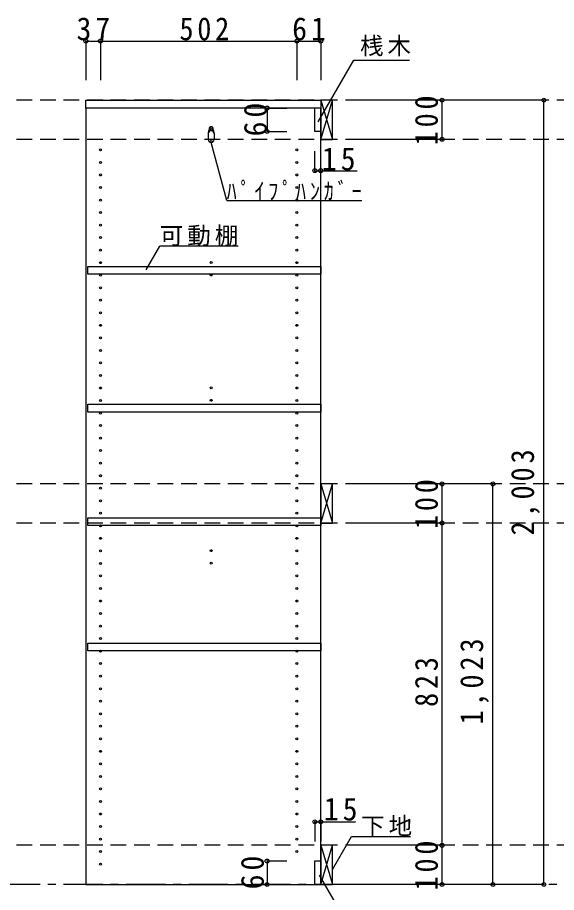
# Model space of a CAD drawing. Units: millimetres at full size, sheet at 1:20; details may follow other scales. Extents: x -8210 to 8210, y -2932 to 2722.
# Drawn here: x 3425 to 4803, y -1732 to 503 of the extents above; entities that cross this region are included whole.
import ezdxf

# ---------------------------------------------------------------- set-up
doc = ezdxf.new("R2010")
doc.units = ezdxf.units.MM
doc.header["$LTSCALE"] = 20
doc.header["$PDMODE"] = 32
doc.header["$PDSIZE"] = 10
doc.linetypes.add('CHAIN1', pattern=[8, 5, -1, 1, -1])
doc.linetypes.add('DASHED2', pattern=[3, 2, -1])
for name, color, linetype in [('0-2_本体', 2, 'Continuous'), ('0-4_可動棚', 3, 'Continuous'), ('0-5', 4, 'Continuous'), ('0-6_ﾊﾟｲﾌﾟﾊﾝｶﾞｰ', 7, 'Continuous'), ('0-7_桟木・巾木', 2, 'Continuous'), ('0-8_引き出し', 3, 'Continuous'), ('0-A_文字', 7, 'Continuous'), ('0-B_寸法', 7, 'Continuous')]:
    doc.layers.add(name, color=color, linetype=linetype)
doc.styles.add('ＭＳ ゴシック', font='')
doc.styles.get('ＭＳ ゴシック').set_extended_font_data('MS Gothic')

msp = doc.modelspace()

# ---------------------------------------------------------------- linework, layer by layer
at = {"layer": '0-2_本体'}
for p, q in [((3600.33, 271.73), (3600.33, 291.73)), ((3600.33, 291.73), (4200.33, 291.73)), ((4200.33, 291.73), (4200.33, 271.73)), ((4200.33, 271.73), (3600.33, 271.73))]:
    msp.add_line(p, q, dxfattribs=at)
at = {"layer": '0-4_可動棚', "color": 2}
for p, q in [((3605.33, -132.77), (4200.33, -132.77)), ((4200.33, -132.77), (4200.33, -152.77)), ((3605.33, -484.77), (4200.33, -484.77)), ((4200.33, -484.77), (4200.33, -504.77)), ((3605.33, -774.77), (4200.33, -774.77)), ((4200.33, -774.77), (4200.33, -794.77)), ((3605.33, -1094.77), (4200.33, -1094.77)), ((4200.33, -1094.77), (4200.33, -1114.77))]:
    msp.add_line(p, q, dxfattribs=at)
for points in [[(4200.33, -152.77), (3605.33, -152.77), (3605.33, -132.77)], [(4200.33, -504.77), (3605.33, -504.77), (3605.33, -484.77)], [(4200.33, -794.77), (3605.33, -794.77), (3605.33, -774.77)], [(4200.33, -1114.77), (3605.33, -1114.77), (3605.33, -1094.77)]]:
    msp.add_lwpolyline(points, dxfattribs=at)
at = {"layer": '0-5', "color": 3}
for p, q in [((3600.33, 271.73), (3600.33, -1711.27)), ((4200.33, 271.73), (3600.33, 271.73)), ((4200.33, -1711.27), (4200.33, 271.73)), ((3600.33, -1711.27), (4200.33, -1711.27))]:
    msp.add_line(p, q, dxfattribs=at)
at = {"layer": '0-5'}
for centre in [(3920.33, 218.23), (3920.33, 186.23), (3637.33, 164.73), (4139.33, 164.73), (3637.33, 132.73), (4139.33, 132.73), (3637.33, 100.73), (4139.33, 100.73), (3637.33, 68.73), (4139.33, 68.73), (3637.33, 36.73), (4139.33, 36.73), (3637.33, 4.73), (4139.33, 4.73), (3637.33, -27.27), (4139.33, -27.27), (3637.33, -59.27), (4139.33, -59.27), (3637.33, -91.27), (4139.33, -91.27), (3637.33, -123.27), (3920.33, -122.77), (4139.33, -123.27), (3637.33, -155.27), (3920.33, -154.77), (4139.33, -155.27), (3637.33, -187.27), (4139.33, -187.27), (3637.33, -219.27), (4139.33, -219.27), (3637.33, -251.27), (4139.33, -251.27), (3637.33, -283.27), (4139.33, -283.27), (3637.33, -315.27), (4139.33, -315.27), (3637.33, -347.27), (4139.33, -347.27), (3637.33, -379.27), (4139.33, -379.27), (3637.33, -411.27), (4139.33, -411.27), (3637.33, -443.27), (3920.33, -442.77), (4139.33, -443.27), (3637.33, -475.27), (3920.33, -474.77), (4139.33, -475.27), (3637.33, -507.27), (4139.33, -507.27), (3637.33, -539.27), (4139.33, -539.27), (3637.33, -571.27), (4139.33, -571.27), (3637.33, -603.27), (4139.33, -603.27), (3637.33, -635.27), (4139.33, -635.27), (3637.33, -667.27), (4139.33, -667.27), (3637.33, -699.27), (4139.33, -699.27), (3637.33, -731.27), (4139.33, -731.27), (3637.33, -763.27), (4139.33, -763.27), (3637.33, -795.27), (4139.33, -795.27), (3637.33, -827.27), (4139.33, -827.27), (3637.33, -859.27), (3920.33, -858.77), (4139.33, -859.27), (3637.33, -891.27), (3920.33, -890.77), (4139.33, -891.27), (3637.33, -923.27), (4139.33, -923.27), (3637.33, -955.27), (4139.33, -955.27), (3637.33, -987.27), (4139.33, -987.27), (3637.33, -1019.27), (4139.33, -1019.27), (3637.33, -1051.27), (4139.33, -1051.27), (3637.33, -1083.27), (4139.33, -1083.27), (3637.33, -1115.27), (4139.33, -1115.27), (3637.33, -1147.27), (4139.33, -1147.27), (3637.33, -1179.27), (4139.33, -1179.27), (3637.33, -1211.27), (4139.33, -1211.27), (3637.33, -1243.27), (4139.33, -1243.27), (3637.33, -1275.27), (4139.33, -1275.27), (3637.33, -1307.27), (4139.33, -1307.27), (3637.33, -1339.27), (4139.33, -1339.27), (3637.33, -1371.27), (4139.33, -1371.27), (3637.33, -1403.27), (4139.33, -1403.27), (3637.33, -1435.27), (4139.33, -1435.27), (3637.33, -1467.27), (4139.33, -1467.27), (3637.33, -1499.27), (4139.33, -1499.27), (3637.33, -1531.27), (4139.33, -1531.27), (3637.33, -1563.27), (4139.33, -1563.27), (3637.33, -1595.27), (4139.33, -1595.27), (3637.33, -1627.27), (4139.33, -1627.27), (3637.33, -1659.27)]:
    msp.add_circle(centre, 2.5, dxfattribs=at)
at = {"layer": '0-6_ﾊﾟｲﾌﾟﾊﾝｶﾞｰ', "color": 2}
for p, q in [((3912.83, 206.23), (3912.83, 191.23)), ((3927.83, 206.23), (3927.83, 191.23))]:
    msp.add_line(p, q, dxfattribs=at)
at = {"layer": '0-6_ﾊﾟｲﾌﾟﾊﾝｶﾞｰ'}
for centre, radius, start, end in [((3920.33, 218.23), 5.5, 0, 180), ((3958.94, 204.72), 46.13, 162.96035, 178.115), ((3881.73, 204.72), 46.13, 1.885, 17.03965)]:
    msp.add_arc(centre, radius, start, end, dxfattribs=at)
at = {"layer": '0-6_ﾊﾟｲﾌﾟﾊﾝｶﾞｰ', "color": 2}
for centre, start, end in [((3920.33, 206.23), 0, 180), ((3920.33, 191.23), 180, 0)]:
    msp.add_arc(centre, 7.5, start, end, dxfattribs=at)
at = {"layer": '0-7_桟木・巾木'}
for p, q in [((4200.33, 271.73), (4185.33, 271.73)), ((4185.33, 211.73), (4185.33, 271.73)), ((4200.33, 271.73), (4200.33, 230.73)), ((4185.33, -1651.27), (4200.33, -1651.27)), ((4200.33, -1651.27), (4200.33, -1711.27))]:
    msp.add_line(p, q, dxfattribs=at)
for points in [[(4200.33, 211.73), (4188.84, 211.73), (4185.33, 211.73)], [(4200.33, -1711.27), (4185.33, -1711.27), (4185.33, -1651.27)]]:
    msp.add_lwpolyline(points, dxfattribs=at)
at = {"layer": '0-8_引き出し'}
for p, q in [((4200.33, 291.73), (4200.33, 191.73)), ((4230.33, 291.73), (4200.33, 291.73)), ((4230.33, 191.73), (4230.33, 291.73)), ((4200.33, 191.73), (4230.33, 191.73)), ((4200.33, -688.27), (4200.33, -788.27)), ((4230.33, -688.27), (4200.33, -688.27)), ((4230.33, -788.27), (4230.33, -688.27)), ((4200.33, -788.27), (4230.33, -788.27)), ((4200.33, -1611.27), (4200.33, -1711.27)), ((4230.33, -1611.27), (4200.33, -1611.27)), ((4230.33, -1711.27), (4230.33, -1611.27)), ((4200.33, -1711.27), (4230.33, -1711.27))]:
    msp.add_line(p, q, dxfattribs=at)
at = {"layer": '0-8_引き出し', "color": 7}
for p, q in [((4200.33, 191.73), (4230.33, 291.73)), ((4200.33, 291.73), (4230.33, 191.73)), ((4200.33, -788.27), (4230.33, -688.27)), ((4200.33, -688.27), (4230.33, -788.27)), ((4200.33, -1711.27), (4230.33, -1611.27)), ((4200.33, -1611.27), (4230.33, -1711.27))]:
    msp.add_line(p, q, dxfattribs=at)
at = {"layer": '0-A_文字'}
for p, q in [((3960.07, 35.43), (3920.33, 183.73)), ((3960.07, 35.43), (4305.07, 35.43)), ((3754.17, -141.83), (3789.19, -81.18)), ((3989.19, -81.18), (3789.19, -81.18)), ((4230.33, -1672.95), (4279.1, -1588.48)), ((4279.1, -1588.48), (4429.63, -1588.48))]:
    msp.add_line(p, q, dxfattribs=at)
at = {"layer": '0-A_文字', "linetype": 'CHAIN1'}
msp.add_line((7483.33, -1711.27), (940.33, -1711.27), dxfattribs=at)
at = {"layer": '0-A_文字'}
for points in [[(4193.66, 236.27), (4284.54, 393.67), (4426.77, 393.67)], [(4196.52, -1687.54), (4303.6, -1873.01), (4429.63, -1873.01)]]:
    msp.add_lwpolyline(points, dxfattribs=at)
at = {"layer": '0-B_寸法', "color": 4}
for p, q in [((3600.33, 442.73), (3600.33, 342.73)), ((3600.33, 442.73), (4200.33, 442.73)), ((3637.33, 442.73), (3637.33, 342.73)), ((4139.33, 442.73), (4139.33, 342.73)), ((4200.33, 442.73), (4200.33, 342.73)), ((4510.33, 291.73), (4280.33, 291.73)), ((4770.33, 291.73), (4280.33, 291.73)), ((4510.33, 191.73), (4510.33, 291.73)), ((4770.33, -1711.27), (4770.33, 291.73)), ((4063.33, 271.73), (4113.33, 271.73)), ((4063.33, 271.73), (4063.33, 211.73)), ((4063.33, 211.73), (4113.33, 211.73)), ((4510.33, 191.73), (4280.33, 191.73)), ((4185.33, 111.73), (4185.33, 161.73)), ((4200.33, 111.73), (4200.33, 161.73)), ((4185.33, 111.73), (4293.08, 111.73)), ((4510.33, -688.27), (4280.33, -688.27)), ((4510.33, -788.27), (4510.33, -688.27)), ((4640.33, -688.27), (4510.33, -688.27)), ((4640.33, -1711.27), (4640.33, -688.27)), ((4510.33, -788.27), (4280.33, -788.27)), ((4510.33, -1611.27), (4510.33, -788.27)), ((4185.33, -1551.27), (4185.33, -1601.27)), ((4185.33, -1551.27), (4288.79, -1551.27)), ((4200.33, -1551.27), (4200.33, -1601.27)), ((4510.33, -1611.27), (4280.33, -1611.27)), ((4510.33, -1711.27), (4510.33, -1611.27)), ((4063.33, -1651.27), (4113.33, -1651.27)), ((4063.33, -1651.27), (4063.33, -1711.27)), ((4063.33, -1711.27), (4113.33, -1711.27)), ((4510.33, -1711.27), (4280.33, -1711.27)), ((4770.33, -1711.27), (4280.33, -1711.27)), ((4640.33, -1711.27), (4510.33, -1711.27))]:
    msp.add_line(p, q, dxfattribs=at)
at = {"layer": '0-B_寸法', "color": 4, "linetype": 'DASHED2'}
for p, q in [((7483.33, 291.73), (940.33, 291.73)), ((7483.33, 191.73), (990.33, 191.73)), ((7483.33, -688.27), (990.33, -688.27)), ((7483.33, -788.27), (990.33, -788.27)), ((7483.33, -1611.27), (990.33, -1611.27))]:
    msp.add_line(p, q, dxfattribs=at)
at = {"layer": '0-B_寸法'}
for p in [(3600.33, 442.73), (3637.33, 442.73), (4139.33, 442.73), (4200.33, 442.73), (4510.33, 291.73), (4770.33, 291.73), (4063.33, 271.73), (4063.33, 211.73), (4510.33, 191.73), (4185.33, 111.73), (4200.33, 111.73), (4510.33, -688.27), (4640.33, -688.27), (4510.33, -788.27), (4185.33, -1551.27), (4200.33, -1551.27), (4510.33, -1611.27), (4063.33, -1651.27), (4063.33, -1711.27), (4510.33, -1711.27), (4640.33, -1711.27), (4770.33, -1711.27)]:
    msp.add_point(p, dxfattribs=at)

# ---------------------------------------------------------------- texts
at = {"layer": '0-A_文字', "char_height": 43.99, "attachment_point": 7, "style": 'ＭＳ ゴシック'}
for s, insert in [('\\T1.17;桟木', (4300.74, 403.88)), ('\\T1.39;\\W0.85;ﾊﾟｲﾌﾟﾊﾝｶﾞｰ', (3960.07, 35.43)), ('\\T1.17;可動棚', (3789.19, -81.18)), ('\\T1.17;下地', (4303.6, -1588.48))]:
    msp.add_mtext(s, dxfattribs=dict(at, insert=insert))
at = {"layer": '0-B_寸法', "char_height": 58.65, "attachment_point": 7, "style": 'ＭＳ ゴシック'}
for s, insert in [('\\T1.27;\\W0.95;37', (3576.33, 443.94)), ('\\T1.27;\\W0.9;502', (3839.33, 443.94)), ('\\T1.27;\\W0.95;61', (4127.33, 443.94)), ('\\T1.27;\\W0.95;15', (4203.23, 111.73)), ('\\T1.27;\\W0.95;15', (4208.25, -1548.8))]:
    msp.add_mtext(s, dxfattribs=dict(at, insert=insert))
at = {"layer": '0-B_寸法', "char_height": 58.65, "attachment_point": 7, "rotation": 90, "style": 'ＭＳ ゴシック'}
for s, insert in [('\\T1.27;\\W0.9;100', (4500.33, 176.73)), ('\\T1.27;\\W0.95;60', (4063.33, 199.23)), ('\\T1.28;\\W0.9;2,003', (4760.33, -819.77)), ('\\T1.27;\\W0.9;100', (4500.33, -803.27)), ('\\T1.28;\\W0.9;1,023', (4630.33, -1302.77)), ('\\T1.27;\\W0.9;823', (4500.33, -1257.77)), ('\\T1.27;\\W0.9;100', (4500.33, -1726.27)), ('\\T1.27;\\W0.95;60', (4055.72, -1723.77))]:
    msp.add_mtext(s, dxfattribs=dict(at, insert=insert))

doc.saveas('drawing.dxf')
